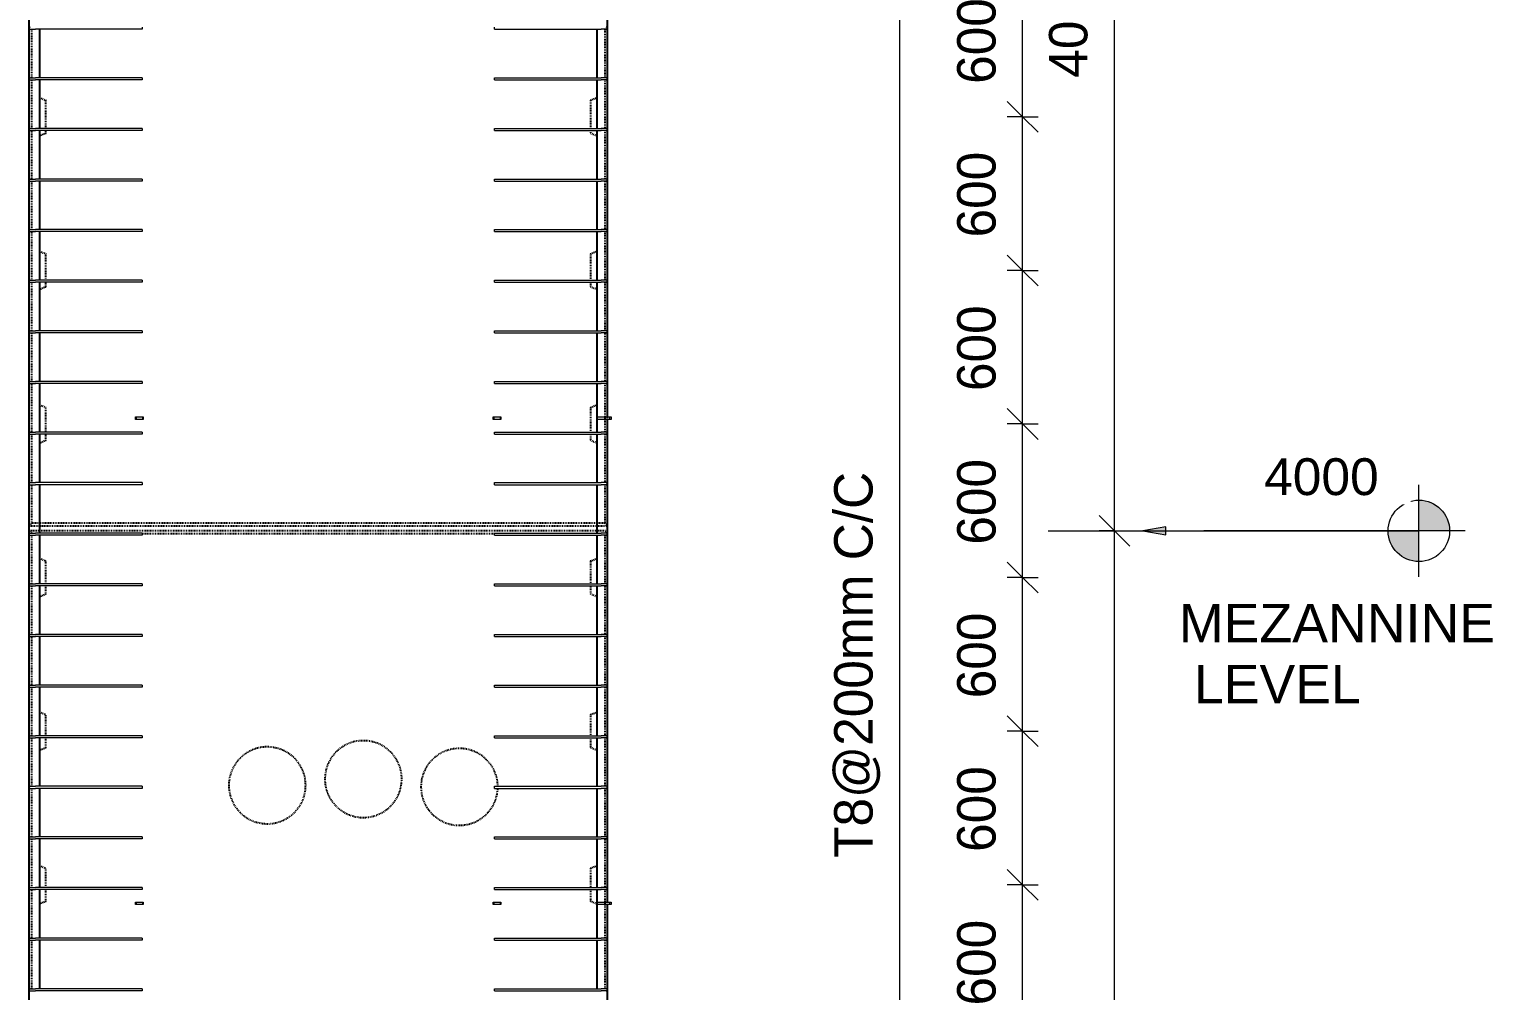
# Model space of a CAD drawing. Header units: millimetres. Extents: x -1213 to 19667, y -2591 to 13692.
# Drawn here: x 5511 to 11223, y 1864 to 5619 of the extents above; entities that cross this region are included whole.
import ezdxf

# ---------------------------------------------------------------- set-up
doc = ezdxf.new("R2010")
doc.units = ezdxf.units.MM
doc.linetypes.add('Dash', pattern=[6.36, 3.18, -3.18])
for name, color, linetype, lineweight in [('A-ANNO-DIMS', 211, 'Continuous', 9), ('A-ANNO-DIMS-60', 211, 'Continuous', 9), ('A-DETL-THIN', 151, 'Continuous', 18), ('A-GENM', 13, 'Continuous', 18), ('A-WALL', 113, 'Continuous', 25), ('A-WALL-HDLN', 110, 'Dash', 25), ('G-ANNO-DIMS', 111, 'Continuous', 9), ('G-ANNO-TEXT', 231, 'Continuous', 9), ('S-RBAR', 171, 'Continuous', 18)]:
    doc.layers.add(name, color=color, linetype=linetype, lineweight=lineweight)
doc.styles.add('Arial_1', font='arial.ttf', dxfattribs={"height": 150})
doc.styles.add('Arial_2', font='arial.ttf', dxfattribs={"height": 144})
doc.styles.add('Nirmala UI Semilight', font='NirmalaS.ttf', dxfattribs={"height": 150})
doc.dimstyles.new('Arrow_Filled_-_2_5_NI_UI', dxfattribs={"dimscale": 304.8, "dimtxt": 157.104592, "dimasz": 0.393701, "dimexe": 0.19685, "dimexo": 0.0625, "dimgap": 0.19685, "dimtad": 1, "dimdec": 0, "dimzin": 0, "dimdsep": 46, "dimtxsty": 'Nirmala UI Semilight', "dimblk1": 'OBLIQUE', "dimblk2": 'OBLIQUE', "dimsah": 1, "dimcen": 0.09, "dimazin": 0, "dimtfac": 1, "dimtdec": 4, "dimtix": 1, "dimtmove": 0, "dimatfit": 3, "dimfxl": 0.19685, "dimfxlon": 1, "dimtvp": 1, "dimtolj": 1, "dimtzin": 0, "dimarcsym": 2})

# ---------------------------------------------------------------- blocks, each defined once
blk = doc.blocks.new('RR spread anchor face based - RR-SA-2_5-200-1726821-Elevation Front')
at = {"layer": 'A-GENM'}
for p, q in [((5925.6, 6760), (5928.1, 6760)), ((5925.6, 6750), (5925.6, 6760)), ((5928.1, 6750), (5925.6, 6750)), ((5928.1, 6760), (5953.1, 6760)), ((5928.1, 6760), (5928.1, 6750)), ((5953.1, 6750), (5928.1, 6750)), ((5953.1, 6760), (5955.6, 6760)), ((5953.1, 6760), (5953.1, 6750)), ((5955.6, 6750), (5953.1, 6750)), ((5955.6, 6760), (5955.6, 6750))]:
    blk.add_line(p, q, dxfattribs=at)
blk = doc.blocks.new('RR spread anchor face based - RR-SA-3_0-200-1726827-Elevation Front')
at = {"layer": 'A-GENM'}
for p, q in [((7726.6, 6760), (7776.6, 6760)), ((7776.6, 6750), (7726.6, 6750)), ((7776.6, 6760), (7781.6, 6760)), ((7776.6, 6750), (7776.6, 6760)), ((7781.6, 6750), (7776.6, 6750)), ((7781.6, 6760), (7781.6, 6750))]:
    blk.add_line(p, q, dxfattribs=at)
blk = doc.blocks.new('DIMBLOCK72-Elevation Front')
at = {"layer": 'A-ANNO-DIMS-60'}
for p, q in [((9388, 2277.5), (9328, 2337.5)), ((9388, 2277.5), (9328, 2277.5)), ((9388, 1677.5), (9388, 2277.5)), ((9388, 2277.5), (9448, 2217.5)), ((9388, 2277.5), (9448, 2277.5)), ((9388, 1677.5), (9328, 1737.5)), ((9388, 1677.5), (9328, 1677.5)), ((9388, 1677.5), (9448, 1617.5)), ((9388, 1677.5), (9448, 1677.5))]:
    blk.add_line(p, q, dxfattribs=at)
at = {"layer": 'A-ANNO-DIMS-60', "color": 0, "insert": (9132.3, 1806.1), "char_height": 150, "width": 411.328, "attachment_point": 1, "rotation": 90, "line_spacing_factor": 1.142579, "style": 'Nirmala UI Semilight'}
blk.add_mtext('600', dxfattribs=at)
blk = doc.blocks.new('_Oblique')
at = {"color": 0, "linetype": 'ByBlock', "lineweight": -2}
blk.add_line((-0.5, -0.5), (0.5, 0.5), dxfattribs=at)
blk = doc.blocks.new('DIMBLOCK73-Elevation Front')
at = {"layer": 'A-ANNO-DIMS-60'}
for p, q in [((9388, 2877.5), (9328, 2937.5)), ((9388, 2877.5), (9328, 2877.5)), ((9388, 2277.5), (9388, 2877.5)), ((9388, 2877.5), (9448, 2817.5)), ((9388, 2877.5), (9448, 2877.5)), ((9388, 2277.5), (9328, 2337.5)), ((9388, 2277.5), (9328, 2277.5)), ((9388, 2277.5), (9448, 2217.5)), ((9388, 2277.5), (9448, 2277.5))]:
    blk.add_line(p, q, dxfattribs=at)
at = {"layer": 'A-ANNO-DIMS-60', "color": 0, "insert": (9132.3, 2406.1), "char_height": 150, "width": 411.328, "attachment_point": 1, "rotation": 90, "line_spacing_factor": 1.142579, "style": 'Nirmala UI Semilight'}
blk.add_mtext('600', dxfattribs=at)
blk = doc.blocks.new('DIMBLOCK74-Elevation Front')
at = {"layer": 'A-ANNO-DIMS-60'}
for p, q in [((9388, 3477.5), (9328, 3537.5)), ((9388, 3477.5), (9328, 3477.5)), ((9388, 2877.5), (9388, 3477.5)), ((9388, 3477.5), (9448, 3417.5)), ((9388, 3477.5), (9448, 3477.5)), ((9388, 2877.5), (9328, 2937.5)), ((9388, 2877.5), (9328, 2877.5)), ((9388, 2877.5), (9448, 2817.5)), ((9388, 2877.5), (9448, 2877.5))]:
    blk.add_line(p, q, dxfattribs=at)
at = {"layer": 'A-ANNO-DIMS-60', "color": 0, "insert": (9132.3, 3006.1), "char_height": 150, "width": 411.328, "attachment_point": 1, "rotation": 90, "line_spacing_factor": 1.142579, "style": 'Nirmala UI Semilight'}
blk.add_mtext('600', dxfattribs=at)
blk = doc.blocks.new('DIMBLOCK75-Elevation Front')
at = {"layer": 'A-ANNO-DIMS-60'}
for p, q in [((9388, 4077.5), (9328, 4137.5)), ((9388, 4077.5), (9328, 4077.5)), ((9388, 3477.5), (9388, 4077.5)), ((9388, 4077.5), (9448, 4017.5)), ((9388, 4077.5), (9448, 4077.5)), ((9388, 3477.5), (9328, 3537.5)), ((9388, 3477.5), (9328, 3477.5)), ((9388, 3477.5), (9448, 3417.5)), ((9388, 3477.5), (9448, 3477.5))]:
    blk.add_line(p, q, dxfattribs=at)
at = {"layer": 'A-ANNO-DIMS-60', "color": 0, "insert": (9132.3, 3606.1), "char_height": 150, "width": 411.328, "attachment_point": 1, "rotation": 90, "line_spacing_factor": 1.142579, "style": 'Nirmala UI Semilight'}
blk.add_mtext('600', dxfattribs=at)
blk = doc.blocks.new('DIMBLOCK76-Elevation Front')
at = {"layer": 'A-ANNO-DIMS-60'}
for p, q in [((9388, 4677.5), (9328, 4737.5)), ((9388, 4677.5), (9328, 4677.5)), ((9388, 4077.5), (9388, 4677.5)), ((9388, 4677.5), (9448, 4617.5)), ((9388, 4677.5), (9448, 4677.5)), ((9388, 4077.5), (9328, 4137.5)), ((9388, 4077.5), (9328, 4077.5)), ((9388, 4077.5), (9448, 4017.5)), ((9388, 4077.5), (9448, 4077.5))]:
    blk.add_line(p, q, dxfattribs=at)
at = {"layer": 'A-ANNO-DIMS-60', "color": 0, "insert": (9132.3, 4206.1), "char_height": 150, "width": 411.328, "attachment_point": 1, "rotation": 90, "line_spacing_factor": 1.142579, "style": 'Nirmala UI Semilight'}
blk.add_mtext('600', dxfattribs=at)
blk = doc.blocks.new('DIMBLOCK77-Elevation Front')
at = {"layer": 'A-ANNO-DIMS-60'}
for p, q in [((9388, 5277.5), (9328, 5337.5)), ((9388, 5277.5), (9328, 5277.5)), ((9388, 4677.5), (9388, 5277.5)), ((9388, 5277.5), (9448, 5217.5)), ((9388, 5277.5), (9448, 5277.5)), ((9388, 4677.5), (9328, 4737.5)), ((9388, 4677.5), (9328, 4677.5)), ((9388, 4677.5), (9448, 4617.5)), ((9388, 4677.5), (9448, 4677.5))]:
    blk.add_line(p, q, dxfattribs=at)
at = {"layer": 'A-ANNO-DIMS-60', "color": 0, "insert": (9132.3, 4806.1), "char_height": 150, "width": 411.328, "attachment_point": 1, "rotation": 90, "line_spacing_factor": 1.142579, "style": 'Nirmala UI Semilight'}
blk.add_mtext('600', dxfattribs=at)
blk = doc.blocks.new('DIMBLOCK78-Elevation Front')
at = {"layer": 'A-ANNO-DIMS-60'}
for p, q in [((9388, 5877.5), (9328, 5937.5)), ((9388, 5877.5), (9328, 5877.5)), ((9388, 5277.5), (9388, 5877.5)), ((9388, 5877.5), (9448, 5817.5)), ((9388, 5877.5), (9448, 5877.5)), ((9388, 5277.5), (9328, 5337.5)), ((9388, 5277.5), (9328, 5277.5)), ((9388, 5277.5), (9448, 5217.5)), ((9388, 5277.5), (9448, 5277.5))]:
    blk.add_line(p, q, dxfattribs=at)
at = {"layer": 'A-ANNO-DIMS-60', "color": 0, "insert": (9132.3, 5406.1), "char_height": 150, "width": 411.328, "attachment_point": 1, "rotation": 90, "line_spacing_factor": 1.142579, "style": 'Nirmala UI Semilight'}
blk.add_mtext('600', dxfattribs=at)
blk = doc.blocks.new('DIMBLOCK84-Elevation Front')
at = {"layer": 'A-ANNO-DIMS-60'}
for p, q in [((8908, 7600), (8848, 7660)), ((8908, 7600), (8848, 7600)), ((8908, -1295), (8908, 7600)), ((8908, 7600), (8968, 7540)), ((8908, 7600), (8968, 7600)), ((8908, -1295), (8848, -1235)), ((8908, -1295), (8848, -1295)), ((8908, -1295), (8968, -1355)), ((8908, -1295), (8968, -1295))]:
    blk.add_line(p, q, dxfattribs=at)
at = {"layer": 'A-ANNO-DIMS-60', "color": 0, "insert": (8652.3, 2382.7), "char_height": 150, "width": 1847.55, "attachment_point": 1, "rotation": 90, "line_spacing_factor": 1.142579, "style": 'Nirmala UI Semilight'}
blk.add_mtext('T8@200mm C/C', dxfattribs=at)
blk = doc.blocks.new('Spot Elevations - M_Spot Elevation - Target Filled-10609-Elevation Front')
at = {"layer": 'G-ANNO-DIMS'}
h = blk.add_hatch(color=256, dxfattribs=at)
edge = h.paths.add_edge_path()
edge.add_line((10945.6, 7660), (11065.6, 7660))
edge.add_arc((10945.6, 7660), 120, 0, 90)
edge.add_line((10945.6, 7780), (10945.6, 7660))
h = blk.add_hatch(color=256, dxfattribs=at)
edge = h.paths.add_edge_path()
edge.add_line((10945.6, 7660), (10825.6, 7660))
edge.add_arc((10945.6, 7660), 120, 180, 270)
edge.add_line((10945.6, 7540), (10945.6, 7660))
for p, q in [((10945.6, 7480), (10945.6, 7840)), ((11125.6, 7660), (10105.6, 7660))]:
    blk.add_line(p, q, dxfattribs=at)
blk.add_circle((10945.6, 7660), 120, dxfattribs=at)
blk = doc.blocks.new('DIMBLOCK87-Elevation Front')
at = {"layer": 'A-ANNO-DIMS-60'}
for p, q in [((9746.5, 3660), (9686.5, 3720)), ((9746.5, 3660), (9686.5, 3660)), ((9746.5, -1395), (9746.5, 3660)), ((9746.5, 3660), (9806.5, 3600)), ((9746.5, 3660), (9806.5, 3660)), ((9746.5, -1395), (9686.5, -1335)), ((9746.5, -1395), (9686.5, -1395)), ((9746.5, -1395), (9806.5, -1455)), ((9746.5, -1395), (9806.5, -1395))]:
    blk.add_line(p, q, dxfattribs=at)
at = {"layer": 'A-ANNO-DIMS-60', "color": 0, "insert": (9490.8, 904), "char_height": 150, "width": 548.438, "attachment_point": 1, "rotation": 90, "line_spacing_factor": 1.142579, "style": 'Nirmala UI Semilight'}
blk.add_mtext('5055', dxfattribs=at)
blk = doc.blocks.new('DIMBLOCK88-Elevation Front')
at = {"layer": 'A-ANNO-DIMS-60'}
for p, q in [((9746.5, 7660), (9686.5, 7720)), ((9746.5, 7660), (9686.5, 7660)), ((9746.5, 3660), (9746.5, 7660)), ((9746.5, 7660), (9806.5, 7600)), ((9746.5, 7660), (9806.5, 7660)), ((9746.5, 3660), (9686.5, 3720)), ((9746.5, 3660), (9686.5, 3660)), ((9746.5, 3660), (9806.5, 3600)), ((9746.5, 3660), (9806.5, 3660))]:
    blk.add_line(p, q, dxfattribs=at)
at = {"layer": 'A-ANNO-DIMS-60', "color": 0, "insert": (9490.8, 5430.1), "char_height": 150, "width": 551.866, "attachment_point": 1, "rotation": 90, "line_spacing_factor": 1.142579, "style": 'Nirmala UI Semilight'}
blk.add_mtext('4000', dxfattribs=at)

msp = doc.modelspace()

# ---------------------------------------------------------------- hatches: boundary and pattern name
at = {"layer": 'G-ANNO-DIMS'}
msp.add_hatch(color=256, dxfattribs=at).paths.add_polyline_path([(9856.9, 3660), (9946.9, 3644.1), (9946.9, 3675.9)])

# ---------------------------------------------------------------- linework, layer by layer
at = {"layer": 'A-DETL-THIN'}
msp.add_line((9488, 3660), (10826.6, 3660), dxfattribs=at)
at = {"layer": 'A-WALL'}
for p, q in [((5510.6, -1395), (5510.6, 7060)), ((7766.6, 6750), (7766.6, 4105.1)), ((5550.6, 5619.3), (5550.6, 5429.7)), ((7726.6, 5429.7), (7726.6, 5619.3)), ((5550.6, 5421.7), (5550.6, 5232)), ((7726.6, 5232), (7726.6, 5421.7)), ((5550.6, 5224), (5550.6, 5034.3)), ((7726.6, 5034.3), (7726.6, 5224)), ((5550.6, 5026.3), (5550.6, 4836.7)), ((7726.6, 4836.7), (7726.6, 5026.3)), ((5550.6, 4828.7), (5550.6, 4639)), ((7726.6, 4639), (7726.6, 4828.7)), ((5550.6, 4631), (5550.6, 4441.3)), ((7726.6, 4441.3), (7726.6, 4631)), ((5550.6, 4433.3), (5550.6, 4243.7)), ((7726.6, 4243.7), (7726.6, 4433.3)), ((5550.6, 4235.7), (5550.6, 4046)), ((7726.6, 4046), (7726.6, 4235.7)), ((7766.6, 4095), (7766.6, 2210)), ((5550.6, 4038), (5550.6, 3848.3)), ((7726.6, 3848.3), (7726.6, 4038)), ((5550.6, 3840.3), (5550.6, 3650.7)), ((7726.6, 3650.7), (7726.6, 3840.3)), ((5550.6, 3642.7), (5550.6, 3453)), ((7726.6, 3453), (7726.6, 3642.7)), ((5550.6, 3445), (5550.6, 3255.3)), ((7726.6, 3255.3), (7726.6, 3445)), ((5550.6, 3247.3), (5550.6, 3057.7)), ((7726.6, 3057.7), (7726.6, 3247.3)), ((5550.6, 3049.7), (5550.6, 2860)), ((7726.6, 2860), (7726.6, 3049.7)), ((5550.6, 2852), (5550.6, 2662.3)), ((7726.6, 2662.3), (7726.6, 2852)), ((5550.6, 2654.3), (5550.6, 2464.7)), ((7726.6, 2464.7), (7726.6, 2654.3)), ((5550.6, 2456.7), (5550.6, 2267)), ((7726.6, 2267), (7726.6, 2456.7)), ((5550.6, 2259), (5550.6, 2069.3)), ((7726.6, 2069.3), (7726.6, 2259)), ((7766.6, 2200), (7766.6, -445)), ((5550.6, 2061.3), (5550.6, 1871.7)), ((7726.6, 1871.7), (7726.6, 2061.3))]:
    msp.add_line(p, q, dxfattribs=at)
at = {"layer": 'A-WALL-HDLN'}
for p, q in [((5520.6, 5429.7), (5520.6, 5619.3)), ((7756.6, 5619.3), (7756.6, 5429.7)), ((5520.6, 5232), (5520.6, 5421.7)), ((7756.6, 5421.7), (7756.6, 5232)), ((5550.6, 5352.5), (5575.6, 5342.5)), ((5575.6, 5232), (5575.6, 5342.5)), ((7701.6, 5342.5), (7726.6, 5352.5)), ((7701.6, 5342.5), (7701.6, 5232)), ((5520.6, 5034.3), (5520.6, 5224)), ((5575.6, 5212.5), (5550.6, 5202.5)), ((5575.6, 5212.5), (5575.6, 5224)), ((7701.6, 5224), (7701.6, 5212.5)), ((7726.6, 5202.5), (7701.6, 5212.5)), ((7756.6, 5224), (7756.6, 5034.3)), ((5520.6, 4836.7), (5520.6, 5026.3)), ((7756.6, 5026.3), (7756.6, 4836.7)), ((5520.6, 4639), (5520.6, 4828.7)), ((7756.6, 4828.7), (7756.6, 4639)), ((5550.6, 4752.5), (5575.6, 4742.5)), ((5575.6, 4639), (5575.6, 4742.5)), ((7701.6, 4742.5), (7726.6, 4752.5)), ((7701.6, 4742.5), (7701.6, 4639)), ((5520.6, 4441.3), (5520.6, 4631)), ((5575.6, 4612.5), (5575.6, 4631)), ((7701.6, 4631), (7701.6, 4612.5)), ((7756.6, 4631), (7756.6, 4441.3)), ((5575.6, 4612.5), (5550.6, 4602.5)), ((7726.6, 4602.5), (7701.6, 4612.5)), ((5520.6, 4243.7), (5520.6, 4433.3)), ((7756.6, 4433.3), (7756.6, 4243.7)), ((5520.6, 4046), (5520.6, 4235.7)), ((7756.6, 4235.7), (7756.6, 4046)), ((5550.6, 4152.5), (5575.6, 4142.5)), ((5575.6, 4046), (5575.6, 4142.5)), ((7701.6, 4142.5), (7726.6, 4152.5)), ((7701.6, 4142.5), (7701.6, 4046)), ((7766.6, 4105), (7766.6, 4095)), ((5520.6, 3848.3), (5520.6, 4038)), ((5575.6, 4012.5), (5550.6, 4002.5)), ((5575.6, 4012.5), (5575.6, 4038)), ((7701.6, 4038), (7701.6, 4012.5)), ((7726.6, 4002.5), (7701.6, 4012.5)), ((7756.6, 4038), (7756.6, 3848.3)), ((5520.6, 3689.9), (5520.6, 3840.3)), ((7756.6, 3840.3), (7756.6, 3689.9)), ((5510.6, 3680), (5520.6, 3689.9)), ((5510.6, 3680), (7766.6, 3680)), ((7766.6, 3660), (5510.6, 3660)), ((5520, 3650.7), (5510.6, 3660)), ((7756.6, 3689.9), (5520.6, 3689.9)), ((7756.6, 3689.9), (7766.5, 3680)), ((7766.5, 3660), (7757.2, 3650.7)), ((5520.6, 3453), (5520.6, 3642.7)), ((5950.6, 3650.1), (7326.6, 3650.1)), ((7756.6, 3642.7), (7756.6, 3453)), ((5550.6, 3552.5), (5575.6, 3542.5)), ((5575.6, 3453), (5575.6, 3542.5)), ((7701.6, 3542.5), (7726.6, 3552.5)), ((7701.6, 3542.5), (7701.6, 3453)), ((5520.6, 3255.3), (5520.6, 3445)), ((5575.6, 3412.5), (5575.6, 3445)), ((7701.6, 3445), (7701.6, 3412.5)), ((7756.6, 3445), (7756.6, 3255.3)), ((5575.6, 3412.5), (5550.6, 3402.5)), ((7726.6, 3402.5), (7701.6, 3412.5)), ((5520.6, 3057.7), (5520.6, 3247.3)), ((7756.6, 3247.3), (7756.6, 3057.7)), ((5520.6, 2860), (5520.6, 3049.7)), ((7756.6, 3049.7), (7756.6, 2860)), ((5550.6, 2952.5), (5575.6, 2942.5)), ((5575.6, 2860), (5575.6, 2942.5)), ((7701.6, 2942.5), (7726.6, 2952.5)), ((7701.6, 2942.5), (7701.6, 2860)), ((5520.6, 2662.3), (5520.6, 2852)), ((5575.6, 2812.5), (5550.6, 2802.5)), ((5575.6, 2812.5), (5575.6, 2852)), ((7701.6, 2852), (7701.6, 2812.5)), ((7726.6, 2802.5), (7701.6, 2812.5)), ((7756.6, 2852), (7756.6, 2662.3)), ((5520.6, 2464.7), (5520.6, 2654.3)), ((7756.6, 2654.3), (7756.6, 2464.7)), ((5520.6, 2267), (5520.6, 2456.7)), ((7756.6, 2456.7), (7756.6, 2267)), ((5550.6, 2352.5), (5575.6, 2342.5)), ((5575.6, 2267), (5575.6, 2342.5)), ((7701.6, 2342.5), (7726.6, 2352.5)), ((7701.6, 2342.5), (7701.6, 2267)), ((5520.6, 2069.3), (5520.6, 2259)), ((5575.6, 2212.5), (5575.6, 2259)), ((7701.6, 2259), (7701.6, 2212.5)), ((7756.6, 2259), (7756.6, 2069.3)), ((5575.6, 2212.5), (5550.6, 2202.5)), ((7726.6, 2202.5), (7701.6, 2212.5)), ((7766.6, 2210), (7766.6, 2200)), ((5520.6, 1871.7), (5520.6, 2061.3)), ((7756.6, 2061.3), (7756.6, 1871.7))]:
    msp.add_line(p, q, dxfattribs=at)
for centre, start, end in [((6439.5, 2666.1), 0, 180), ((6814.5, 2690.5), 0, 180), ((7189.5, 2660), 0.9015, 180), ((6814.5, 2690.5), 180, 0), ((6439.5, 2666.1), 180, 0), ((7189.5, 2660), 180, 357.8106)]:
    msp.add_arc(centre, 150, start, end, dxfattribs=at)
at = {"layer": 'G-ANNO-DIMS'}
for p, q in [((9946.9, 3675.9), (9856.9, 3660)), ((9856.9, 3660), (9946.9, 3644.1)), ((9856.9, 3660), (10522.6, 3660)), ((9946.9, 3644.1), (9946.9, 3675.9)), ((10522.6, 3660), (10934.7, 3660))]:
    msp.add_line(p, q, dxfattribs=at)
at = {"layer": 'S-RBAR'}
for p, q in [((5514.6, 5619.3), (5534.6, 5619.3)), ((5950.6, 5619.3), (5534.6, 5619.3)), ((5950.6, 5627.3), (5950.6, 5619.3)), ((7326.6, 5619.3), (7326.6, 5627.3)), ((7326.6, 5619.3), (7742.6, 5619.3)), ((7762.6, 5619.3), (7742.6, 5619.3)), ((5514.6, 5429.7), (5534.6, 5429.7)), ((5950.6, 5429.7), (5534.6, 5429.7)), ((5950.6, 5429.7), (5950.6, 5421.7)), ((7326.6, 5429.7), (7742.6, 5429.7)), ((7326.6, 5421.7), (7326.6, 5429.7)), ((7762.6, 5429.7), (7742.6, 5429.7)), ((5514.6, 5421.7), (5534.6, 5421.7)), ((5950.6, 5421.7), (5534.6, 5421.7)), ((7326.6, 5421.7), (7742.6, 5421.7)), ((7762.6, 5421.7), (7742.6, 5421.7)), ((5514.6, 5232), (5534.6, 5232)), ((5514.6, 5224), (5534.6, 5224)), ((5950.6, 5232), (5534.6, 5232)), ((5950.6, 5224), (5534.6, 5224)), ((5950.6, 5232), (5950.6, 5224)), ((7326.6, 5232), (7742.6, 5232)), ((7326.6, 5224), (7326.6, 5232)), ((7326.6, 5224), (7742.6, 5224)), ((7762.6, 5232), (7742.6, 5232)), ((7762.6, 5224), (7742.6, 5224)), ((5514.6, 5034.3), (5534.6, 5034.3)), ((5950.6, 5034.3), (5534.6, 5034.3)), ((5950.6, 5034.3), (5950.6, 5026.3)), ((7326.6, 5034.3), (7742.6, 5034.3)), ((7326.6, 5026.3), (7326.6, 5034.3)), ((7762.6, 5034.3), (7742.6, 5034.3)), ((5514.6, 5026.3), (5534.6, 5026.3)), ((5950.6, 5026.3), (5534.6, 5026.3)), ((7326.6, 5026.3), (7742.6, 5026.3)), ((7762.6, 5026.3), (7742.6, 5026.3)), ((5514.6, 4836.7), (5534.6, 4836.7)), ((5514.6, 4828.7), (5534.6, 4828.7)), ((5950.6, 4836.7), (5534.6, 4836.7)), ((5950.6, 4828.7), (5534.6, 4828.7)), ((5950.6, 4836.7), (5950.6, 4828.7)), ((7326.6, 4836.7), (7742.6, 4836.7)), ((7326.6, 4828.7), (7326.6, 4836.7)), ((7326.6, 4828.7), (7742.6, 4828.7)), ((7762.6, 4836.7), (7742.6, 4836.7)), ((7762.6, 4828.7), (7742.6, 4828.7)), ((5514.6, 4639), (5534.6, 4639)), ((5514.6, 4631), (5534.6, 4631)), ((5950.6, 4639), (5534.6, 4639)), ((5950.6, 4631), (5534.6, 4631)), ((5950.6, 4639), (5950.6, 4631)), ((7326.6, 4639), (7742.6, 4639)), ((7326.6, 4631), (7326.6, 4639)), ((7326.6, 4631), (7742.6, 4631)), ((7762.6, 4639), (7742.6, 4639)), ((7762.6, 4631), (7742.6, 4631)), ((5514.6, 4441.3), (5534.6, 4441.3)), ((5514.6, 4433.3), (5534.6, 4433.3)), ((5950.6, 4441.3), (5534.6, 4441.3)), ((5950.6, 4433.3), (5534.6, 4433.3)), ((5950.6, 4441.3), (5950.6, 4433.3)), ((7326.6, 4441.3), (7742.6, 4441.3)), ((7326.6, 4433.3), (7326.6, 4441.3)), ((7326.6, 4433.3), (7742.6, 4433.3)), ((7762.6, 4441.3), (7742.6, 4441.3)), ((7762.6, 4433.3), (7742.6, 4433.3)), ((5514.6, 4243.7), (5534.6, 4243.7)), ((5514.6, 4235.7), (5534.6, 4235.7)), ((5950.6, 4243.7), (5534.6, 4243.7)), ((5950.6, 4235.7), (5534.6, 4235.7)), ((5950.6, 4243.7), (5950.6, 4235.7)), ((7326.6, 4243.7), (7742.6, 4243.7)), ((7326.6, 4235.7), (7326.6, 4243.7)), ((7326.6, 4235.7), (7742.6, 4235.7)), ((7762.6, 4243.7), (7742.6, 4243.7)), ((7762.6, 4235.7), (7742.6, 4235.7)), ((5514.6, 4046), (5534.6, 4046)), ((5514.6, 4038), (5534.6, 4038)), ((5950.6, 4046), (5534.6, 4046)), ((5950.6, 4038), (5534.6, 4038)), ((5950.6, 4046), (5950.6, 4038)), ((7326.6, 4046), (7742.6, 4046)), ((7326.6, 4038), (7326.6, 4046)), ((7326.6, 4038), (7742.6, 4038)), ((7762.6, 4046), (7742.6, 4046)), ((7762.6, 4038), (7742.6, 4038)), ((5514.6, 3848.3), (5534.6, 3848.3)), ((5514.6, 3840.3), (5534.6, 3840.3)), ((5950.6, 3848.3), (5534.6, 3848.3)), ((5950.6, 3840.3), (5534.6, 3840.3)), ((5950.6, 3848.3), (5950.6, 3840.3)), ((7326.6, 3848.3), (7742.6, 3848.3)), ((7326.6, 3840.3), (7326.6, 3848.3)), ((7326.6, 3840.3), (7742.6, 3840.3)), ((7762.6, 3848.3), (7742.6, 3848.3)), ((7762.6, 3840.3), (7742.6, 3840.3)), ((5514.6, 3650.7), (5534.6, 3650.7)), ((5514.6, 3642.7), (5534.6, 3642.7)), ((5950.6, 3650.7), (5534.6, 3650.7)), ((5950.6, 3642.7), (5534.6, 3642.7)), ((5950.6, 3650.7), (5950.6, 3642.7)), ((7326.6, 3650.7), (7742.6, 3650.7)), ((7326.6, 3642.7), (7326.6, 3650.7)), ((7326.6, 3642.7), (7742.6, 3642.7)), ((7762.6, 3650.7), (7742.6, 3650.7)), ((7762.6, 3642.7), (7742.6, 3642.7)), ((5514.6, 3453), (5534.6, 3453)), ((5514.6, 3445), (5534.6, 3445)), ((5950.6, 3453), (5534.6, 3453)), ((5950.6, 3445), (5534.6, 3445)), ((5950.6, 3453), (5950.6, 3445)), ((7326.6, 3453), (7742.6, 3453)), ((7326.6, 3445), (7326.6, 3453)), ((7326.6, 3445), (7742.6, 3445)), ((7762.6, 3453), (7742.6, 3453)), ((7762.6, 3445), (7742.6, 3445)), ((5514.6, 3255.3), (5534.6, 3255.3)), ((5514.6, 3247.3), (5534.6, 3247.3)), ((5950.6, 3255.3), (5534.6, 3255.3)), ((5950.6, 3247.3), (5534.6, 3247.3)), ((5950.6, 3255.3), (5950.6, 3247.3)), ((7326.6, 3255.3), (7742.6, 3255.3)), ((7326.6, 3247.3), (7326.6, 3255.3)), ((7326.6, 3247.3), (7742.6, 3247.3)), ((7762.6, 3255.3), (7742.6, 3255.3)), ((7762.6, 3247.3), (7742.6, 3247.3)), ((5514.6, 3057.7), (5534.6, 3057.7)), ((5514.6, 3049.7), (5534.6, 3049.7)), ((5950.6, 3057.7), (5534.6, 3057.7)), ((5950.6, 3049.7), (5534.6, 3049.7)), ((5950.6, 3057.7), (5950.6, 3049.7)), ((7326.6, 3057.7), (7742.6, 3057.7)), ((7326.6, 3049.7), (7326.6, 3057.7)), ((7326.6, 3049.7), (7742.6, 3049.7)), ((7762.6, 3057.7), (7742.6, 3057.7)), ((7762.6, 3049.7), (7742.6, 3049.7)), ((5514.6, 2860), (5534.6, 2860)), ((5950.6, 2860), (5534.6, 2860)), ((5950.6, 2860), (5950.6, 2852)), ((7326.6, 2860), (7742.6, 2860)), ((7326.6, 2852), (7326.6, 2860)), ((7762.6, 2860), (7742.6, 2860)), ((5514.6, 2852), (5534.6, 2852)), ((5950.6, 2852), (5534.6, 2852)), ((7326.6, 2852), (7742.6, 2852)), ((7762.6, 2852), (7742.6, 2852)), ((5514.6, 2662.3), (5534.6, 2662.3)), ((5514.6, 2654.3), (5534.6, 2654.3)), ((5950.6, 2662.3), (5534.6, 2662.3)), ((5950.6, 2654.3), (5534.6, 2654.3)), ((5950.6, 2662.3), (5950.6, 2654.3)), ((7326.6, 2662.3), (7742.6, 2662.3)), ((7326.6, 2654.3), (7326.6, 2662.3)), ((7326.6, 2654.3), (7742.6, 2654.3)), ((7762.6, 2662.3), (7742.6, 2662.3)), ((7762.6, 2654.3), (7742.6, 2654.3)), ((5514.6, 2464.7), (5534.6, 2464.7)), ((5514.6, 2456.7), (5534.6, 2456.7)), ((5950.6, 2464.7), (5534.6, 2464.7)), ((5950.6, 2456.7), (5534.6, 2456.7)), ((5950.6, 2464.7), (5950.6, 2456.7)), ((7326.6, 2464.7), (7742.6, 2464.7)), ((7326.6, 2456.7), (7326.6, 2464.7)), ((7326.6, 2456.7), (7742.6, 2456.7)), ((7762.6, 2464.7), (7742.6, 2464.7)), ((7762.6, 2456.7), (7742.6, 2456.7)), ((5514.6, 2267), (5534.6, 2267)), ((5514.6, 2259), (5534.6, 2259)), ((5950.6, 2267), (5534.6, 2267)), ((5950.6, 2259), (5534.6, 2259)), ((5950.6, 2267), (5950.6, 2259)), ((7326.6, 2267), (7742.6, 2267)), ((7326.6, 2259), (7326.6, 2267)), ((7326.6, 2259), (7742.6, 2259)), ((7762.6, 2267), (7742.6, 2267)), ((7762.6, 2259), (7742.6, 2259)), ((5514.6, 2069.3), (5534.6, 2069.3)), ((5514.6, 2061.3), (5534.6, 2061.3)), ((5950.6, 2069.3), (5534.6, 2069.3)), ((5950.6, 2061.3), (5534.6, 2061.3)), ((5950.6, 2069.3), (5950.6, 2061.3)), ((7326.6, 2069.3), (7742.6, 2069.3)), ((7326.6, 2061.3), (7326.6, 2069.3)), ((7326.6, 2061.3), (7742.6, 2061.3)), ((7762.6, 2069.3), (7742.6, 2069.3)), ((7762.6, 2061.3), (7742.6, 2061.3)), ((5514.6, 1871.7), (5534.6, 1871.7)), ((5514.6, 1863.7), (5534.6, 1863.7)), ((5950.6, 1871.7), (5534.6, 1871.7)), ((5950.6, 1863.7), (5534.6, 1863.7)), ((5950.6, 1871.7), (5950.6, 1863.7)), ((7326.6, 1871.7), (7742.6, 1871.7)), ((7326.6, 1863.7), (7326.6, 1871.7)), ((7326.6, 1863.7), (7742.6, 1863.7)), ((7762.6, 1871.7), (7742.6, 1871.7)), ((7762.6, 1863.7), (7742.6, 1863.7))]:
    msp.add_line(p, q, dxfattribs=at)
for centre, start, end in [((5514.6, 5623.3), 90, 270), ((7762.6, 5623.3), 270, 90), ((5514.6, 5425.7), 90, 270), ((5514.6, 5425.7), 90, 165), ((7762.6, 5425.7), 270, 90), ((7762.6, 5425.7), 15, 75), ((5514.6, 5425.7), 195, 255), ((7762.6, 5425.7), 270, 345), ((5514.6, 5228), 90, 270), ((5514.6, 5228), 90, 165), ((5514.6, 5228), 195, 255), ((7762.6, 5228), 270, 90), ((7762.6, 5228), 270, 345), ((7762.6, 5228), 15, 75), ((5514.6, 5030.3), 90, 270), ((5514.6, 5030.3), 90, 165), ((5514.6, 5030.3), 195, 255), ((7762.6, 5030.3), 270, 90), ((7762.6, 5030.3), 270, 345), ((7762.6, 5030.3), 15, 75), ((5514.6, 4832.7), 90, 270), ((5514.6, 4832.7), 90, 165), ((5514.6, 4832.7), 195, 255), ((7762.6, 4832.7), 270, 90), ((7762.6, 4832.7), 270, 345), ((7762.6, 4832.7), 15, 75), ((5514.6, 4635), 90, 270), ((5514.6, 4635), 90, 165), ((5514.6, 4635), 195, 255), ((7762.6, 4635), 270, 90), ((7762.6, 4635), 270, 345), ((7762.6, 4635), 15, 75), ((5514.6, 4437.3), 90, 270), ((5514.6, 4437.3), 90, 165), ((5514.6, 4437.3), 195, 255), ((7762.6, 4437.3), 270, 90), ((7762.6, 4437.3), 270, 345), ((7762.6, 4437.3), 15, 75), ((5514.6, 4239.7), 90, 270), ((5514.6, 4239.7), 90, 165), ((5514.6, 4239.7), 195, 255), ((7762.6, 4239.7), 270, 90), ((7762.6, 4239.7), 270, 345), ((7762.6, 4239.7), 15, 75), ((5514.6, 4042), 90, 270), ((5514.6, 4042), 90, 165), ((5514.6, 4042), 195, 255), ((7762.6, 4042), 270, 90), ((7762.6, 4042), 270, 345), ((7762.6, 4042), 15, 75), ((5514.6, 3844.3), 90, 270), ((5514.6, 3844.3), 90, 165), ((5514.6, 3844.3), 195, 255), ((7762.6, 3844.3), 270, 90), ((7762.6, 3844.3), 270, 345), ((7762.6, 3844.3), 15, 75), ((5514.6, 3646.7), 90, 270), ((5514.6, 3646.7), 90, 165), ((5514.6, 3646.7), 195, 255), ((7762.6, 3646.7), 270, 90), ((7762.6, 3646.7), 270, 345), ((7762.6, 3646.7), 15, 75), ((5514.6, 3449), 90, 270), ((5514.6, 3449), 90, 165), ((5514.6, 3449), 195, 255), ((7762.6, 3449), 270, 90), ((7762.6, 3449), 270, 345), ((7762.6, 3449), 15, 75), ((5514.6, 3251.3), 90, 270), ((5514.6, 3251.3), 90, 165), ((5514.6, 3251.3), 195, 255), ((7762.6, 3251.3), 270, 90), ((7762.6, 3251.3), 270, 345), ((7762.6, 3251.3), 15, 75), ((5514.6, 3053.7), 90, 270), ((5514.6, 3053.7), 90, 165), ((5514.6, 3053.7), 195, 255), ((7762.6, 3053.7), 270, 90), ((7762.6, 3053.7), 270, 345), ((7762.6, 3053.7), 15, 75), ((5514.6, 2856), 90, 270), ((5514.6, 2856), 90, 165), ((7762.6, 2856), 270, 90), ((7762.6, 2856), 15, 75), ((5514.6, 2856), 195, 255), ((7762.6, 2856), 270, 345), ((5514.6, 2658.3), 90, 270), ((5514.6, 2658.3), 90, 165), ((5514.6, 2658.3), 195, 255), ((7762.6, 2658.3), 270, 90), ((7762.6, 2658.3), 270, 345), ((7762.6, 2658.3), 15, 75), ((5514.6, 2460.7), 90, 270), ((5514.6, 2460.7), 90, 165), ((5514.6, 2460.7), 195, 255), ((7762.6, 2460.7), 270, 90), ((7762.6, 2460.7), 270, 345), ((7762.6, 2460.7), 15, 75), ((5514.6, 2263), 90, 270), ((5514.6, 2263), 90, 165), ((5514.6, 2263), 195, 255), ((7762.6, 2263), 270, 90), ((7762.6, 2263), 270, 345), ((7762.6, 2263), 15, 70.2038), ((5514.6, 2065.3), 90, 270), ((5514.6, 2065.3), 90, 165), ((5514.6, 2065.3), 195, 255), ((7762.6, 2065.3), 270, 90), ((7762.6, 2065.3), 270, 345), ((7762.6, 2065.3), 15, 75), ((5514.6, 1867.7), 90, 270), ((5514.6, 1867.7), 90, 165), ((5514.6, 1867.7), 195, 255), ((7762.6, 1867.7), 270, 90), ((7762.6, 1867.7), 270, 345), ((7762.6, 1867.7), 15, 75)]:
    msp.add_arc(centre, 4, start, end, dxfattribs=at)

# ---------------------------------------------------------------- block references
at = {"layer": 'A-GENM'}
for name, p in [('RR spread anchor face based - RR-SA-2_5-200-1726821-Elevation Front', (0, -2655)), ('RR spread anchor face based - RR-SA-2_5-200-1726821-Elevation Front', (1396, -2655)), ('RR spread anchor face based - RR-SA-3_0-200-1726827-Elevation Front', (0, -2655)), ('RR spread anchor face based - RR-SA-2_5-200-1726821-Elevation Front', (0, -4550)), ('RR spread anchor face based - RR-SA-2_5-200-1726821-Elevation Front', (1396, -4550)), ('RR spread anchor face based - RR-SA-3_0-200-1726827-Elevation Front', (0, -4550))]:
    msp.add_blockref(name, p, dxfattribs=at)
at = {"layer": 'G-ANNO-DIMS'}
msp.add_blockref('Spot Elevations - M_Spot Elevation - Target Filled-10609-Elevation Front', (-10.9, -4000), dxfattribs=at)

# ---------------------------------------------------------------- texts
at = {"layer": 'G-ANNO-TEXT', "color": 7, "char_height": 150, "attachment_point": 1, "style": 'Arial_1'}
for s, insert, width in [('MEZANNINE', (9997.9, 3374.9), 1486.329), (' LEVEL', (9997.9, 3136.7), 856.202)]:
    msp.add_mtext(s, dxfattribs=dict(at, insert=insert, width=width))

# ---------------------------------------------------------------- dimensions: what is measured, and where the dimension line sits
at = {"layer": 'A-ANNO-DIMS'}
for base, p1, p2, override, picture, middle in [((9746.5, 7660), (9686.5, 3660), (9686.5, 7660), {"dimpost": '<>', "dimfxl": 4000}, 'DIMBLOCK88-Elevation Front', (9609, 5660)), ((9388, 5877.5), (9328, 5277.5), (9328, 5877.5), {"dimpost": '<>', "dimfxl": 600}, 'DIMBLOCK78-Elevation Front', (9250.5, 5577.5)), ((9388, 5277.5), (9328, 4677.5), (9328, 5277.5), {"dimpost": '<>', "dimfxl": 600}, 'DIMBLOCK77-Elevation Front', (9250.5, 4977.5)), ((9388, 4677.5), (9328, 4077.5), (9328, 4677.5), {"dimpost": '<>', "dimfxl": 600}, 'DIMBLOCK76-Elevation Front', (9250.5, 4377.5)), ((9388, 4077.5), (9328, 3477.5), (9328, 4077.5), {"dimpost": '<>', "dimfxl": 600}, 'DIMBLOCK75-Elevation Front', (9250.5, 3777.5)), ((9746.5, 3660), (9686.5, -1395), (9686.5, 3660), {"dimpost": '<>', "dimfxl": 5055}, 'DIMBLOCK87-Elevation Front', (9609, 1132.5)), ((9388, 3477.5), (9328, 2877.5), (9328, 3477.5), {"dimpost": '<>', "dimfxl": 600}, 'DIMBLOCK74-Elevation Front', (9250.5, 3177.5)), ((9388, 2877.5), (9328, 2277.5), (9328, 2877.5), {"dimpost": '<>', "dimfxl": 600}, 'DIMBLOCK73-Elevation Front', (9250.5, 2577.5)), ((9388, 2277.5), (9328, 1677.5), (9328, 2277.5), {"dimpost": '<>', "dimfxl": 600}, 'DIMBLOCK72-Elevation Front', (9250.5, 1977.5))]:
    dim = msp.add_linear_dim(base=base, p1=p1, p2=p2, angle=90, dimstyle='Arrow_Filled_-_2_5_NI_UI', override=override, dxfattribs=at)
    dim.commit()
    dim.dimension.update_dxf_attribs({"geometry": picture, "text_midpoint": middle})
dim = msp.add_linear_dim(base=(8908, 7600), p1=(8848, -1295), p2=(8848, 7600), angle=90, text='T8@200mm C/C', dimstyle='Arrow_Filled_-_2_5_NI_UI', override={"dimpost": '<>', "dimfxl": 8895}, dxfattribs=at)
dim.commit()
dim.dimension.update_dxf_attribs({"geometry": 'DIMBLOCK84-Elevation Front', "text_midpoint": (8759.3, 3152.5)})

# ---------------------------------------------------------------- next in the draw order: texts
at = {"layer": 'G-ANNO-DIMS', "insert": (10330.4, 3943.7), "char_height": 144, "width": 535.947, "attachment_point": 1, "line_spacing_factor": 0.941778, "style": 'Arial_2', "bg_fill": 3, "box_fill_scale": 1.25, "bg_fill_color": 256, "bg_fill_true_color": 13158600, "bg_fill_transparency": 0}
msp.add_mtext('4000', dxfattribs=at)

doc.saveas('drawing.dxf')
